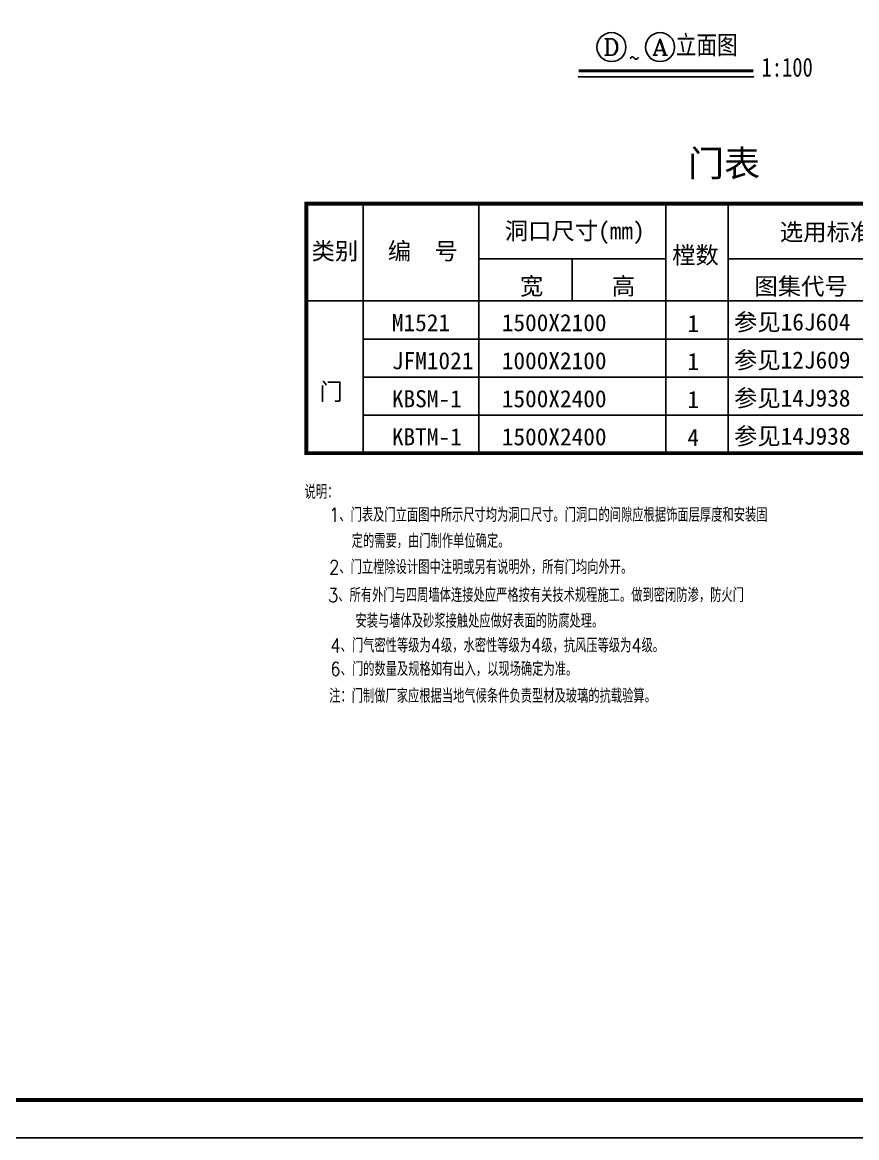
# Model space of a CAD drawing. Extents: x 5066963 to 5185393, y -485691 to -238129.
# Drawn here: x 5135529 to 5157652, y -485691 to -456133 of the extents above; entities that cross this region are included whole.
import ezdxf
from ezdxf.enums import TextEntityAlignment as Align

# ---------------------------------------------------------------- set-up
doc = ezdxf.new("R2010")
doc.units = 0
doc.header["$LTSCALE"] = 1000
doc.header["$MEASUREMENT"] = 0
doc.layers.get('0').update_dxf_attribs({"linetype": 'CONTINUOUS'})
for name, color, linetype in [('AXIS', 3, 'CONTINUOUS'), ('AXIS_TEXT', 7, 'CONTINUOUS'), ('DIM', 7, 'CONTINUOUS'), ('PUB_TEXT', 7, 'CONTINUOUS'), ('PUB_TITLE', 4, 'CONTINUOUS'), ('图名', 15, 'CONTINUOUS')]:
    doc.layers.add(name, color=color, linetype=linetype)
doc.styles.add('-宋体', font='', dxfattribs={"width": 0.8})
doc.styles.add('_TCH_AXIS', font='COMPLEX', dxfattribs={"bigfont": 'GBCBIG'})
doc.styles.add('COMPLEX', font='COMPLEX')
doc.styles.add('HZ1', font='txt.shx', dxfattribs={"bigfont": 'hzdx.shx'})
doc.styles.add('宋体', font='', dxfattribs={"width": 0.7})
doc.styles.get('-宋体').set_extended_font_data('SimSun')
doc.styles.get('宋体').set_extended_font_data('SimSun')

# ---------------------------------------------------------------- blocks, each defined once
blk = doc.blocks.new('_AXISO')
blk.add_circle((0, 0), 0.5)
at = {"layer": 'AXIS_TEXT', "style": 'COMPLEX', "width": 1.041667}
blk.add_attdef('A', text='', height=0.56, dxfattribs=at).set_placement((-0.25, -0.28), (0.25, -0.28), align=Align.FIT)

msp = doc.modelspace()

# ---------------------------------------------------------------- linework, layer by layer
at = {"layer": 'DIM', "color": 143}
for p, q in [((5144566.2, -460939.8), (5144566.2, -467549.8)), ((5147633, -467549.8), (5147633, -460939.8)), ((5152588.1, -467549.8), (5152588.1, -460939.8)), ((5154243.6, -467549.8), (5154243.6, -460939.8)), ((5147633, -462402.4), (5152588.1, -462402.4)), ((5150110.6, -462402.4), (5150110.6, -463517.8)), ((5154243.6, -462402.4), (5162842.6, -462402.4)), ((5143060.5, -463517.8), (5170864, -463517.8)), ((5144566.2, -464525.8), (5170864, -464525.8)), ((5144566.2, -465533.8), (5170864, -465533.8)), ((5144566.2, -465533.8), (5170864, -465533.8)), ((5144566.2, -465533.8), (5170864, -465533.8)), ((5144566.2, -465533.8), (5170864, -465533.8)), ((5144566.2, -465533.8), (5170864, -465533.8)), ((5144566.2, -466541.8), (5170864, -466541.8)), ((5143060.5, -467549.8), (5170864, -467549.8)), ((5143060.5, -467549.8), (5170864, -467549.8)), ((5144566.2, -467549.8), (5170864, -467549.8)), ((5144566.2, -467549.8), (5170864, -467549.8)), ((5144566.2, -467549.8), (5170864, -467549.8)), ((5144566.2, -467549.8), (5170864, -467549.8)), ((5144566.2, -467549.8), (5170864, -467549.8))]:
    msp.add_line(p, q, dxfattribs=at)
at = {"layer": 'PUB_TITLE', "color": 4}
msp.add_lwpolyline([(5095824.1, -485690.7), (5179924.1, -485690.7), (5179924.1, -426290.7), (5095824.1, -426290.7)], close=True, dxfattribs=at)
at = {"layer": 'PUB_TITLE', "color": 4, "const_width": 100}
msp.add_lwpolyline([(5098324.1, -484690.7), (5178924.1, -484690.7), (5178924.1, -427290.7), (5098324.1, -427290.7)], close=True, dxfattribs=at)
at = {"layer": 'PUB_TITLE', "const_width": 100.8}
msp.add_lwpolyline([(5143060.5, -460939.8), (5170864, -460939.8), (5170864, -467549.8), (5143060.5, -467549.8)], close=True, dxfattribs=at)
at = {"layer": '图名'}
msp.add_line((5150267, -457576.4), (5154923.7, -457576.4), dxfattribs=at)
at = {"layer": '图名', "const_width": 84}
msp.add_lwpolyline([(5150278.8, -457416.7), (5154911.9, -457416.7)], dxfattribs=at)

# ---------------------------------------------------------------- block references
at = {"layer": 'AXIS'}
ref = msp.add_blockref('_AXISO', (5151150.1, -456789.6), dxfattribs=dict(at, xscale=-768, yscale=768, zscale=768))
ref.add_attrib('A', 'D', dxfattribs={"layer": 'AXIS_TEXT', "height": 434.4, "style": '_TCH_AXIS', "width": 1.235294}).set_placement((5150932.8, -457006.8), (5151367.3, -457006.8), align=Align.FIT)
ref = msp.add_blockref('_AXISO', (5152438.3, -456789.6), dxfattribs=dict(at, xscale=-768, yscale=768, zscale=768))
ref.add_attrib('A', 'A', dxfattribs={"layer": 'AXIS_TEXT', "height": 434.4, "style": '_TCH_AXIS', "width": 1.166667}).set_placement((5152221.1, -457006.8), (5152655.5, -457006.8), align=Align.FIT)

# ---------------------------------------------------------------- texts
at = {"color": 4, "style": 'HZ1', "width": 0.85}
for s, p in [('说明：', (5143014.9, -468761.4, -35845)), ('1、门表及门立面图中所示尺寸均为洞口尺寸。门洞口的间隙应根据饰面层厚度和安装固', (5143664.5, -469371.2, -47793.3)), ('定的需要，由门制作单位确定。', (5144262.7, -470060.7, -47793.3)), ('2、门立樘除设计图中注明或另有说明外，所有门均向外开。', (5143664.5, -470754.2, -47793.3)), ('3、所有外门与四周墙体连接处应严格按有关技术规程施工。做到密闭防渗，防火门', (5143637.1, -471496.7, -35845)), ('安装与墙体及砂浆接触处应做好表面的防腐处理。', (5144361.4, -472180.8, -35845)), ('4、门气密性等级为4级，水密性等级为4级，抗风压等级为4级。', (5143699.5, -472831.3, -35845)), ('6、门的数量及规格如有出入，以现场确定为准。', (5143699.5, -473454.9, -35845)), ('注：门制做厂家应根据当地气候条件负责型材及玻璃的抗载验算。', (5143664.5, -474167.8, -47793.3))]:
    msp.add_text(s, height=370, dxfattribs=at).set_placement(p)
at = {"layer": 'PUB_TEXT', "linetype": 'Continuous', "style": '-宋体'}
for s, height, p in [('门表', 700, (5153179.8, -460219.1)), ('洞口尺寸(mm)', 453.6, (5148321, -461886.3)), ('选用标准图集及编号', 453.6, (5155613.5, -461915.1)), ('类别', 453.6, (5143199.2, -462421.6)), ('编  号', 453.6, (5145219.4, -462421.6)), ('樘数', 453.6, (5152758.1, -462528.8)), ('宽', 453.6, (5148722.7, -463350.4)), ('高', 453.6, (5151159.4, -463350.4)), ('图集代号', 453.6, (5154941.6, -463354.1)), ('1', 453.6, (5153162.5, -464339.3)), ('1', 453.6, (5153162.5, -465347.3)), ('门', 453.6, (5143407.5, -466145.9)), ('1', 453.6, (5153162.5, -466355.3)), ('4', 453.6, (5153162.5, -467363.3))]:
    msp.add_text(s, height=height, dxfattribs=at).set_placement(p)
at = {"layer": 'PUB_TEXT', "color": 4, "linetype": 'Continuous', "style": '-宋体'}
for s, p in [('M1521', (5145328.6, -464319)), ('1500X2100', (5148242.6, -464319)), ('JFM1021', (5145328.6, -465327)), ('1000X2100', (5148242.6, -465327)), ('KBSM-1', (5145328.6, -466335)), ('1500X2400', (5148242.6, -466335)), ('KBTM-1', (5145328.6, -467343)), ('1500X2400', (5148242.6, -467343))]:
    msp.add_text(s, height=453.6, dxfattribs=at).set_placement(p)
at = {"layer": 'PUB_TEXT', "color": 6, "linetype": 'Continuous', "style": '-宋体'}
for s, p in [('参见16J604', (5154397.9, -464301)), ('参见12J609', (5154397.9, -465309)), ('参见14J938', (5154397.9, -466317)), ('参见14J938', (5154397.9, -467325))]:
    msp.add_text(s, height=453.6, dxfattribs=at).set_placement(p)
at = {"layer": '图名', "style": '宋体', "width": 0.8}
for s, p in [('立面图', (5152856.5, -456983.7)), ('~', (5151618.5, -457331)), ('1:100', (5155127.8, -457572.8))]:
    msp.add_text(s, height=500, dxfattribs=at).set_placement(p)

doc.saveas('drawing.dxf')
